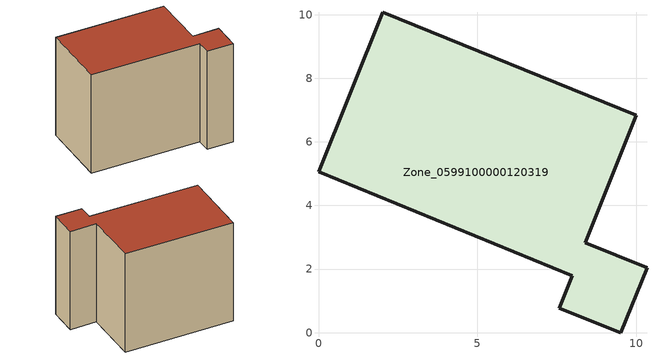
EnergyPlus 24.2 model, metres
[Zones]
Zone_0599100000120319
 floor ground (C_G): 10.33,2.04 9.5,0 7.57,0.77 7.98,1.79 0,5.06 2.02,10.07 10,6.83 8.39,2.82 z0
 wall outside (C_F): 9.5,0 10.33,2.04 8.39,2.82 10,6.83 2.02,10.07 0,5.06 7.98,1.79 7.57,0.77 9.5,0 z0:8.32
 roof outside (C_R): 10.33,2.04 8.39,2.82 10,6.83 2.02,10.07 0,5.06 7.98,1.79 7.57,0.77 9.5,0 z8.32
[BUILDING]
Pand.0599100000120319: North Axis=0; Terrain=City; Loads Convergence Tolerance Value=0.04; Temperature Convergence Tolerance Value=0.4; Solar Distribution=FullExterior; Maximum Number of Warmup Days=25; Minimum Number of Warmup Days=1
[Site:Location]
Rotterdam.The.Hague.AP_ZH_NLD Design_Conditions: Latitude=51.96; Longitude=4.45; Time Zone=1; Elevation=-4.5
[SITE:GROUNDTEMPERATURE:BUILDINGSURFACE]
18, 18, 18, 18, 18, 18, 18, 18, 18, 18, 18, 18
[MATERIAL] Thermal Absorptance=0.9; Solar Absorptance=0.7; Visible Absorptance=0.7
Name | Roughness | Thickness | Conductivity | Density | Specific Heat
G.TI.1992-2005 | MediumSmooth | 0.15 | 0.06 | 540 | 1210
F.TI.1992-2005 | Rough | 0.3 | 0.12 | 1920 | 840
R.TI.1992-2005 | MediumRough | 0.2 | 0.08 | 1500 | 1000
[CONSTRUCTION]
C_G: G.TI.1992-2005
C_F: F.TI.1992-2005
C_R: R.TI.1992-2005
[ZONE]
Zone_0599100000120319: Type=1; Multiplier=1; Ceiling Height=Autocalculate; Volume=Autocalculate; Floor Area=autocalculate; Part of Total Floor Area=Yes
[ZONEINFILTRATION:DESIGNFLOWRATE]
Infil_Zone_0599100000120319: Zone or ZoneList or Space or SpaceList=Zone_0599100000120319; Schedule=AlwaysOn; Design Flow Rate Calculation Method=Flow/Area; Flow Rate per Floor Area=0.0015; Constant Term Coefficient=1; Temperature Term Coefficient=0; Velocity Term Coefficient=0; Velocity Squared Term Coefficient=0
[HVACTEMPLATE:ZONE:IDEALLOADSAIRSYSTEM]
Zone_0599100000120319: Maximum Heating Supply Air Temperature=50; Minimum Cooling Supply Air Temperature=13; Maximum Heating Supply Air Humidity Ratio=0.0156; Minimum Cooling Supply Air Humidity Ratio=0.0077; Heating Limit=NoLimit; Cooling Limit=NoLimit; Dehumidification Control Type=ConstantSensibleHeatRatio; Cooling Sensible Heat Ratio=0.7; Dehumidification Setpoint=60; Humidification Control Type=None; Humidification Setpoint=30; Outdoor Air Method=None; Outdoor Air Flow Rate per Person=0.00944; Outdoor Air Flow Rate per Zone Floor Area=0; Outdoor Air Flow Rate per Zone=0; Demand Controlled Ventilation Type=None; Outdoor Air Economizer Type=NoEconomizer; Heat Recovery Type=None; Sensible Heat Recovery Effectiveness=0.7; Latent Heat Recovery Effectiveness=0.65
[ZONECONTROL:THERMOSTAT]
ThermostatControl_Zone_0599100000120319: Zone or ZoneList=Zone_0599100000120319; Control Type Schedule=DualSetpointControlType; Control 1=Thermostat_Zone_0599100000120319; Temperature Difference Between Cutout And Setpoint=0
[THERMOSTATSETPOINT:DUALSETPOINT]
Thermostat_Zone_0599100000120319: Heating Setpoint Temperature Schedule=HeatingSetpoint_Zone_0599100000120319; Cooling Setpoint Temperature Schedule=CoolingSetpoint_Zone_0599100000120319
[SCHEDULE:COMPACT]
HeatingSetpoint_Zone_0599100000120319: Through: 12/31, For: AllDays, Until: 24:00, 21
CoolingSetpoint_Zone_0599100000120319: Through: 12/31, For: AllDays, Until: 24:00, 24
DualSetpointControlType: Through: 12/31, For: AllDays, Until: 24:00, 4
AlwaysOn: Through: 12/31, For: AllDays, Until: 24:00, 1
